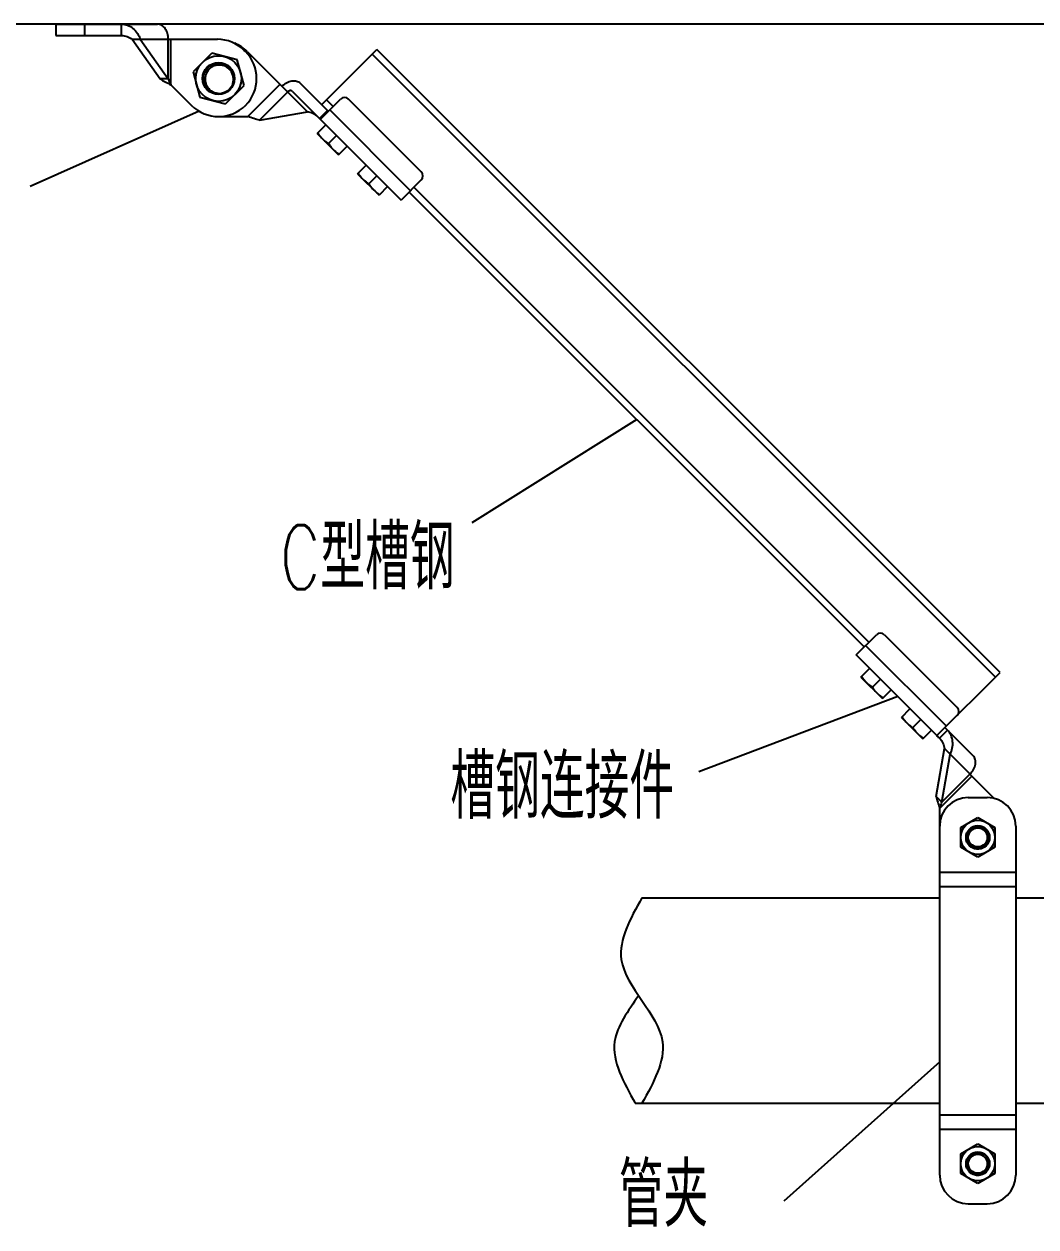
# Model space of a CAD drawing. Extents: x 27938 to 1507990, y 110129 to 923079.
# Drawn here: x 532882 to 539211, y 376419 to 383946 of the extents above; entities that cross this region are included whole.
import ezdxf

# ---------------------------------------------------------------- set-up
doc = ezdxf.new("R2010")
doc.units = 0
doc.header["$LTSCALE"] = 1000
doc.header["$MEASUREMENT"] = 0
doc.layers.add('BZ', color=2, linetype='Continuous')
doc.layers.add('W_DIM', color=4, linetype='Continuous')
doc.styles.get("Standard").update_dxf_attribs({"font": 'gbenor.shx', "bigfont": 'gbcbig.shx'})
doc.styles.add('wwp100', font='txt.shx', dxfattribs={"width": 0.7, "height": 400, "bigfont": 'hztxt.shx'})
doc.dimstyles.get("Standard").update_dxf_attribs({"dimtxt": 0.18, "dimasz": 0.18, "dimexe": 0.18, "dimexo": 0.0625, "dimgap": 0.09, "dimtad": 0, "dimtih": 1, "dimtoh": 1, "dimdec": 4, "dimzin": 0, "dimdsep": 46, "dimtxsty": 'Standard', "dimcen": 0.09, "dimadec": 0, "dimazin": 0, "dimtfac": 1, "dimtdec": 4, "dimtofl": 0, "dimtmove": 0, "dimatfit": 3, "dimfxl": 1, "dimtolj": 1, "dimtzin": 0, "dimarcsym": 0})

msp = doc.modelspace()

# ---------------------------------------------------------------- linework, layer by layer
at = {"linetype": 'Continuous'}
for p, q in [((533080.3, 383946.5), (533080.3, 383875)), ((533080.3, 383946.5), (533716.4, 383946.5)), ((533258.9, 383946.5), (533258.9, 383875)), ((533489.3, 383946.5), (533489.3, 383875)), ((533080.3, 383875), (533489.3, 383875)), ((533557.9, 383851.2), (533733.2, 383603.2)), ((533557.9, 383851.2), (534090.9, 383851.2)), ((533608.4, 383851.2), (533783.7, 383603.2)), ((533783.7, 383603.2), (533783.7, 383851.2)), ((533800.6, 383566.6), (533800.6, 383851.2)), ((534055.5, 383765.1), (533938.9, 383648.4)), ((534214.9, 383722.4), (534055.5, 383765.1)), ((534266.6, 383774.1), (534259.3, 383781.5)), ((534277, 383774.1), (534653.9, 383397.2)), ((534743.3, 383442.6), (535088.5, 383787.8)), ((538957.9, 379859.4), (535059, 383758.3)), ((538987.4, 379888.9), (535088.5, 383787.8)), ((534095.9, 383689.7), (534095.8, 383689.7)), ((534098.6, 383689.7), (534098.7, 383689.7)), ((534257.6, 383563), (534214.9, 383722.4)), ((533783.7, 383603.2), (533733.2, 383603.2)), ((533938.9, 383648.4), (533981.6, 383489.1)), ((533800.6, 383566.6), (533929.9, 383437.4)), ((534140.9, 383446.4), (534257.6, 383563)), ((534482.3, 383568.9), (534281.1, 383367.6)), ((534558.7, 383526.2), (534733.4, 383351.5)), ((534609.2, 383576.7), (534783.9, 383402)), ((533981.6, 383489.1), (534140.9, 383446.4)), ((534354.6, 383345.8), (534529.9, 383521.2)), ((534735.3, 383350.4), (534861.2, 383476.3)), ((534814.8, 383430), (534772.8, 383472)), ((535366.3, 383021.6), (534911.7, 383476.3)), ((534354.6, 383345.8), (534653.9, 383397.2)), ((534780.4, 383405.4), (534729.9, 383354.9)), ((535298.9, 382903.8), (534793.8, 383408.9)), ((534098.2, 383367.6), (534281.1, 383367.6)), ((534714.7, 383262.4), (534768.5, 383316.3)), ((534734.9, 383350), (535240, 382844.8)), ((534714.7, 383262.4), (534849.4, 383127.7)), ((534835.9, 383248.9), (534785.8, 383198.9)), ((534903.2, 383181.6), (534849.4, 383127.7)), ((534967.2, 383009.8), (535021.1, 383063.7)), ((534967.2, 383009.8), (535101.9, 382875.1)), ((535088.5, 382996.4), (535038.4, 382946.3)), ((535155.8, 382929), (535101.9, 382875.1)), ((535366.3, 382971.1), (535240, 382844.8)), ((538166.5, 380078.3), (535320, 382924.8)), ((538137, 380048.8), (535290.5, 382895.3)), ((538086.5, 379998.3), (538212.8, 380124.6)), ((538263.3, 380124.6), (538717.9, 379670)), ((538607.3, 379477.6), (538086.5, 379998.3)), ((538145.4, 380057.3), (538650.6, 379552.1)), ((538116.8, 379860.3), (538170.7, 379914.1)), ((538116.8, 379860.3), (538251.5, 379725.6)), ((538238.1, 379846.8), (538188, 379796.7)), ((538594.1, 379495.6), (538987.4, 379888.9)), ((538305.4, 379779.4), (538251.5, 379725.6)), ((538369.4, 379607.7), (538423.3, 379661.6)), ((538369.4, 379607.7), (538504.1, 379473)), ((538490.6, 379594.2), (538440.5, 379544.1)), ((538642.2, 379543.7), (538818.4, 379367.5)), ((538558, 379526.9), (538504.1, 379473)), ((538607.3, 379477.6), (538657.8, 379528.1)), ((538587.5, 379112.9), (538638.9, 379412.3)), ((538638.9, 379412.3), (538950.7, 379100.5)), ((538623.2, 379077.2), (538674.6, 379376.5)), ((538609.3, 379039.4), (538810.5, 379240.6)), ((538798.6, 379252.5), (538623.2, 379077.2)), ((538587.5, 379112.9), (538623.2, 379077.2)), ((538787.9, 379106.6), (538907, 379106.6)), ((538609.3, 376743.2), (538609.3, 379039.4)), ((538740.3, 378918.4), (538847.4, 378980.3)), ((538847.4, 378980.3), (538954.6, 378918.4)), ((538740.3, 378794.7), (538740.3, 378918.4)), ((538825.3, 378924.4), (538825.1, 378924.3)), ((538883, 378905), (538882.9, 378905.1)), ((538903.4, 378903.5), (538903.4, 378903.4)), ((538903.4, 378903.4), (538903.5, 378903.3)), ((538954.6, 378918.4), (538954.6, 378794.7)), ((539085.6, 378928), (539085.6, 376743.2)), ((538847.4, 378732.9), (538740.3, 378794.7)), ((538954.6, 378794.7), (538847.4, 378732.9)), ((538897.5, 378805.5), (538897.4, 378805.4)), ((538897.6, 378805.6), (538897.5, 378805.5)), ((538897.5, 378805.5), (538897.5, 378805.5)), ((538897.6, 378805.6), (538897.6, 378805.6)), ((538898, 378805.9), (538897.9, 378805.9)), ((538898.1, 378806), (538898, 378806)), ((538898, 378806), (538898, 378806)), ((538898, 378806), (538898, 378805.9)), ((538898.2, 378806.2), (538898.1, 378806.1)), ((538898.1, 378806.1), (538898.1, 378806)), ((538898.7, 378806.6), (538898.6, 378806.6)), ((538898.6, 378806.6), (538898.6, 378806.5)), ((538898.8, 378806.7), (538898.7, 378806.6)), ((538920.2, 378850.3), (538920.2, 378850.2)), ((538920.2, 378850), (538920.2, 378849.9)), ((538920.3, 378851.5), (538920.3, 378851.4)), ((538920.3, 378851.5), (538920.3, 378851.4)), ((538609.3, 378639.5), (539085.6, 378639.5)), ((538609.3, 378550.2), (539085.6, 378550.2)), ((536746, 378478.5), (538609.3, 378478.5)), ((539085.6, 378478.5), (540038.1, 378478.5)), ((536704.5, 377192.6), (538609.3, 377192.6)), ((539085.6, 377192.6), (540008.3, 377192.6)), ((538609.3, 377121), (539085.6, 377121)), ((538609.3, 377031.7), (539085.6, 377031.7)), ((538740.3, 376876.5), (538847.4, 376938.3)), ((538847.4, 376938.3), (538954.6, 376876.5)), ((538740.3, 376752.8), (538740.3, 376876.5)), ((538825.3, 376882.4), (538825.1, 376882.4)), ((538883, 376863.1), (538882.9, 376863.1)), ((538903.4, 376861.6), (538903.4, 376861.5)), ((538903.4, 376861.5), (538903.5, 376861.4)), ((538954.6, 376876.5), (538954.6, 376752.8)), ((538847.4, 376690.9), (538740.3, 376752.8)), ((538954.6, 376752.8), (538847.4, 376690.9)), ((538897.5, 376763.5), (538897.4, 376763.5)), ((538897.6, 376763.6), (538897.5, 376763.6)), ((538897.5, 376763.6), (538897.5, 376763.5)), ((538897.6, 376763.7), (538897.6, 376763.6)), ((538898, 376764), (538897.9, 376763.9)), ((538898.1, 376764.1), (538898, 376764)), ((538898, 376764), (538898, 376764)), ((538898, 376764), (538898, 376764)), ((538898.2, 376764.2), (538898.1, 376764.1)), ((538898.1, 376764.1), (538898.1, 376764.1)), ((538898.7, 376764.7), (538898.6, 376764.6)), ((538898.6, 376764.6), (538898.6, 376764.6)), ((538898.8, 376764.8), (538898.7, 376764.7)), ((538920.2, 376808.3), (538920.2, 376808.3)), ((538920.2, 376808), (538920.2, 376808)), ((538920.3, 376809.6), (538920.3, 376809.4)), ((538920.3, 376809.6), (538920.3, 376809.4)), ((538787.9, 376564.6), (538907, 376564.6))]:
    msp.add_line(p, q, dxfattribs=at)
for centre, radius in [((534098.2, 383605.7), 142.9), ((534098.2, 383605.7), 100.2), ((534098.2, 383605.7), 95.3), ((538847.4, 378856.6), 107.1), ((538847.4, 378856.6), 73.7), ((538847.4, 378856.6), 59.5), ((538847.4, 376814.6), 107.1), ((538847.4, 376814.6), 73.7), ((538847.4, 376814.6), 59.5)]:
    msp.add_circle(centre, radius, dxfattribs=at)
for centre, radius, start, end in [((534090.9, 383613.1), 238.1, 45, 90), ((534108.7, 383605.7), 238.1, 45, 67.63031), ((534098.2, 383605.7), 238.1, 225, 45), ((534098.2, 383605.7), 83.9, 101.48488, 165.44483), ((534098.2, 383605.9), 83.8, 101.10333, 101.4834), ((534098.3, 383605.6), 84, 95.59662, 101.09946), ((534098.3, 383605.7), 84, 92.60725, 95.59802), ((534098.2, 383606), 83.7, 91.69418, 92.60616), ((534098.2, 383606.2), 83.5, 91.37381, 91.69398), ((534103.9, 383606.5), 83.5, 94.99489, 95.50792), ((534098.2, 383606), 83.7, 89.75296, 91.37328), ((534098.2, 383605.7), 84, 88.71875, 89.6641), ((534098.2, 383605.6), 84.1, 87.15432, 88.71863), ((534098.4, 383605.7), 84.1, 177.70337, 178.51134), ((534098.4, 383605.7), 84.1, 177.69503, 178.78973), ((534098.3, 383605.7), 84, 178.51135, 179.23308), ((534098.2, 383605.7), 83.9, 178.78883, 181.69256), ((534098.1, 383605.7), 83.7, 179.23213, 181.6927), ((534098.4, 383605.7), 84.1, 175.15789, 177.69509), ((534098.2, 383605.8), 83.9, 172.14543, 175.15819), ((534098.2, 383605.7), 83.9, 168.67355, 172.14337), ((534098.3, 383605.7), 84, 165.4458, 168.67361), ((534096.8, 383600.2), 94.7, 342.31446, 343.94712), ((534886.4, 383451), 35.7, 45, 135), ((535341, 382996.4), 35.7, 315, 45), ((538238.1, 380099.4), 35.7, 45, 135), ((538692.7, 379644.7), 35.7, 315, 45), ((538787.9, 378928), 178.6, 90, 180), ((538907, 378928), 178.6, 0, 90), ((538847.4, 378856.6), 71.4, 108.09219, 105.53041), ((538847.4, 378856.6), 60.1, 53.78972, 143.12824), ((538847.1, 378856.8), 59.7, 142.82749, 143.12822), ((538847.3, 378856.7), 60, 140.32828, 142.82605), ((538847.5, 378856.5), 60.2, 139.12725, 140.32924), ((538847.5, 378856.5), 60.3, 138.70846, 139.12741), ((538849.4, 378857.4), 71.2, 107.2173, 109.79104), ((538847.6, 378856.8), 59.8, 52.51705, 53.7893), ((538849.3, 378855.6), 59.8, 55.33718, 55.67721), ((538849.3, 378855.5), 59.9, 54.1228, 55.3368), ((538847.5, 378856.6), 60, 51.24611, 52.5171), ((538849.1, 378855.3), 60.2, 52.0023, 54.1222), ((538847.4, 378856.5), 60.2, 50.58106, 51.24633), ((538849, 378855.1), 60.4, 50.43148, 52.00277), ((538848.9, 378855.1), 60.5, 50.04004, 50.43172), ((538848.9, 378855.1), 60.5, 49.19898, 50.04001), ((538843.1, 378863.1), 72.4, 32.67364, 34.93175), ((538847.4, 378856.6), 73, 356.06244, 41.06244), ((538847.6, 378856.7), 72.8, 39.98819, 41.06221), ((538847.5, 378856.6), 73, 38.79662, 39.79988), ((538843.6, 378863.4), 71.9, 23.90688, 32.68142), ((538844.3, 378863.7), 71.1, 23.32965, 23.88613), ((538849, 378858), 71.5, 312.88161, 313.20481), ((538848.9, 378858), 71.6, 313.52425, 313.92611), ((538848.8, 378858.1), 71.7, 314.16129, 318.95629), ((538848.9, 378858.1), 71.7, 318.9568, 320.02346), ((538848.3, 378858.5), 72.3, 320.06817, 352.31475), ((538847.7, 378858.7), 72.9, 352.26728, 353.08797), ((538847.8, 378858.6), 72.9, 353.08802, 353.36074), ((538847.5, 378856.6), 73, 354.42131, 354.78419), ((538847.6, 378856.6), 72.9, 354.83536, 355.91999), ((538847.8, 378858.6), 72.8, 353.40008, 354.29095), ((538847.4, 376814.6), 71.4, 108.09219, 105.53041), ((538847.4, 376814.6), 60.1, 53.78972, 143.12824), ((538847.1, 376814.9), 59.7, 142.82749, 143.12822), ((538847.3, 376814.7), 60, 140.32828, 142.82605), ((538847.5, 376814.6), 60.2, 139.12725, 140.32924), ((538847.5, 376814.5), 60.3, 138.70846, 139.12741), ((538849.4, 376815.5), 71.2, 107.2173, 109.79104), ((538847.6, 376814.9), 59.8, 52.51705, 53.7893), ((538849.3, 376813.7), 59.8, 55.33718, 55.67721), ((538849.3, 376813.6), 59.9, 54.1228, 55.3368), ((538847.5, 376814.7), 60, 51.24611, 52.5171), ((538849.1, 376813.3), 60.2, 52.0023, 54.1222), ((538847.4, 376814.6), 60.2, 50.58106, 51.24633), ((538849, 376813.2), 60.4, 50.43148, 52.00277), ((538848.9, 376813.1), 60.5, 50.04004, 50.43172), ((538848.9, 376813.1), 60.5, 49.19898, 50.04001), ((538843.1, 376821.1), 72.4, 32.67364, 34.93175), ((538847.4, 376814.6), 73, 356.06244, 41.06244), ((538847.6, 376814.8), 72.8, 39.98819, 41.06221), ((538847.5, 376814.6), 73, 38.79662, 39.79988), ((538843.6, 376821.4), 71.9, 23.90688, 32.68142), ((538844.3, 376821.8), 71.1, 23.32965, 23.88613), ((538849, 376816), 71.5, 312.88161, 313.20481), ((538848.9, 376816.1), 71.6, 313.52425, 313.92611), ((538848.8, 376816.2), 71.7, 314.16129, 318.95629), ((538848.9, 376816.2), 71.7, 318.9568, 320.02346), ((538848.3, 376816.6), 72.3, 320.06817, 352.31475), ((538847.7, 376816.7), 72.9, 352.26728, 353.08797), ((538847.8, 376816.7), 72.9, 353.08802, 353.36074), ((538847.5, 376814.6), 73, 354.42131, 354.78419), ((538847.6, 376814.6), 72.9, 354.83536, 355.91999), ((538847.8, 376816.7), 72.8, 353.40008, 354.29095), ((538787.9, 376743.2), 178.6, 180, 270), ((538907, 376743.2), 178.6, 270, 0)]:
    msp.add_arc(centre, radius, start, end, dxfattribs=at)
for points, knots in [([(533489.3, 383946.5), (533502.4, 383946.5), (533529.3, 383941.3), (533564.4, 383920), (533591.7, 383888.9), (533603.9, 383864), (533608.4, 383851.2)], [0, 0, 0, 0, 0.243233, 0.493078, 0.748723, 1, 1, 1, 1]), ([(533783.7, 383851.2), (533783.7, 383863.5), (533780.5, 383887.3), (533766.4, 383918.5), (533744.5, 383940.7), (533725.3, 383946.5), (533716.4, 383946.5)], [0, 0, 0, 0, 0.287969, 0.555344, 0.790533, 1, 1, 1, 1]), ([(533489.3, 383875), (533502.1, 383875), (533526.8, 383870.3), (533548.4, 383858.1), (533557.9, 383851.2)], [0, 0, 0, 0, 0.522516, 1, 1, 1, 1]), ([(534187.9, 383574), (534191.8, 383587.7), (534193.5, 383617.5), (534178.3, 383651.5), (534157.9, 383672.1), (534139.2, 383683.4), (534118.4, 383689.8), (534103.8, 383690.4), (534096.7, 383689.7)], [0, 0, 0, 0, 0.249273, 0.49841, 0.623846, 0.749245, 0.874621, 1, 1, 1, 1]), ([(533733.2, 383603.2), (533743.1, 383596.4), (533765.4, 383583.8), (533788.4, 383572.6), (533800.6, 383566.6)], [0, 0, 0, 0, 0.468219, 1, 1, 1, 1]), ([(533783.7, 383603.2), (533784.9, 383600.1), (533789.8, 383587.6), (533796, 383575.7), (533800.6, 383566.6)], [0, 0, 0, 0, 0.244001, 1, 1, 1, 1]), ([(534014.3, 383603.3), (534014.1, 383596), (534015.4, 383581.2), (534023, 383560.4), (534035.6, 383542.1), (534057.8, 383522.8), (534093.3, 383509.7), (534123.3, 383513.6), (534136.9, 383518.7)], [0, 0, 0, 0, 0.125414, 0.250833, 0.376265, 0.501706, 0.750785, 1, 1, 1, 1]), ([(534494.2, 383556.9), (534502.9, 383565.6), (534522, 383580.2), (534554, 383592.3), (534585.2, 383592.4), (534602.9, 383583), (534609.2, 383576.7)], [0, 0, 0, 0, 0.287971, 0.555344, 0.790532, 1, 1, 1, 1]), ([(534558.7, 383526.2), (534557.1, 383527.7), (534552.7, 383530.1), (534544.9, 383530.1), (534536.9, 383527), (534532.1, 383523.4), (534529.9, 383521.2)], [0, 0, 0, 0, 0.209498, 0.444667, 0.711989, 1, 1, 1, 1]), ([(534719.3, 383365.6), (534710.2, 383374.6), (534689.4, 383388.8), (534665.5, 383395.4), (534653.9, 383397.2)], [0, 0, 0, 0, 0.522516, 1, 1, 1, 1]), ([(534354.6, 383345.8), (534342.8, 383348), (534318.1, 383354.9), (534293.9, 383363.2), (534281.1, 383367.6)], [0, 0, 0, 0, 0.468219, 1, 1, 1, 1]), ([(534735.3, 383350.4), (534735.2, 383350.3), (534734.4, 383350.2), (534733.8, 383351), (534733.4, 383351.5)], [0, 0, 0, 0, 0.126775, 1, 1, 1, 1]), ([(534718.5, 383266.2), (534720.6, 383262.8), (534729.6, 383249.6), (534739.9, 383237.2), (534748.3, 383228.7)], [0, 0, 0, 0, 0.250789, 1, 1, 1, 1]), ([(534748.3, 383228.7), (534756.8, 383220.3), (534769.2, 383210), (534782.4, 383201), (534785.8, 383198.9)], [0, 0, 0, 0, 0.749211, 1, 1, 1, 1]), ([(534785.8, 383198.9), (534788, 383195.5), (534797, 383182.3), (534807.2, 383169.9), (534815.7, 383161.4)], [0, 0, 0, 0, 0.250789, 1, 1, 1, 1]), ([(534815.7, 383161.4), (534824.2, 383152.9), (534836.6, 383142.7), (534849.8, 383133.7), (534853.2, 383131.5)], [0, 0, 0, 0, 0.749211, 1, 1, 1, 1]), ([(534971, 383013.6), (534973.2, 383010.3), (534982.2, 382997), (534992.4, 382984.6), (535000.9, 382976.2)], [0, 0, 0, 0, 0.250789, 1, 1, 1, 1]), ([(535000.9, 382976.2), (535009.4, 382967.7), (535021.8, 382957.5), (535035, 382948.5), (535038.4, 382946.3)], [0, 0, 0, 0, 0.749211, 1, 1, 1, 1]), ([(535038.4, 382946.3), (535040.6, 382942.9), (535049.6, 382929.7), (535059.8, 382917.3), (535068.3, 382908.8)], [0, 0, 0, 0, 0.250789, 1, 1, 1, 1]), ([(535068.3, 382908.8), (535076.7, 382900.3), (535089.1, 382890.1), (535102.4, 382881.1), (535105.7, 382878.9)], [0, 0, 0, 0, 0.749211, 1, 1, 1, 1]), ([(538120.6, 379864), (538122.8, 379860.7), (538131.8, 379847.5), (538142, 379835.1), (538150.5, 379826.6)], [0, 0, 0, 0, 0.250789, 1, 1, 1, 1]), ([(538150.5, 379826.6), (538159, 379818.1), (538171.4, 379807.9), (538184.6, 379798.9), (538188, 379796.7)], [0, 0, 0, 0, 0.749211, 1, 1, 1, 1]), ([(538188, 379796.7), (538190.2, 379793.3), (538199.1, 379780.1), (538209.4, 379767.7), (538217.8, 379759.2)], [0, 0, 0, 0, 0.250789, 1, 1, 1, 1]), ([(538217.8, 379759.2), (538226.3, 379750.8), (538238.7, 379740.5), (538252, 379731.5), (538255.3, 379729.3)], [0, 0, 0, 0, 0.749211, 1, 1, 1, 1]), ([(538373.2, 379611.5), (538375.4, 379608.1), (538384.4, 379594.9), (538394.6, 379582.5), (538403.1, 379574)], [0, 0, 0, 0, 0.250789, 1, 1, 1, 1]), ([(538403.1, 379574), (538411.5, 379565.5), (538424, 379555.3), (538437.2, 379546.3), (538440.5, 379544.1)], [0, 0, 0, 0, 0.749211, 1, 1, 1, 1]), ([(538440.5, 379544.1), (538442.7, 379540.8), (538451.7, 379527.5), (538461.9, 379515.1), (538470.4, 379506.7)], [0, 0, 0, 0, 0.250789, 1, 1, 1, 1]), ([(538470.4, 379506.7), (538478.9, 379498.2), (538491.3, 379487.9), (538504.5, 379479), (538507.9, 379476.8)], [0, 0, 0, 0, 0.749211, 1, 1, 1, 1]), ([(538607.3, 379477.6), (538605.2, 379479.6), (538601.3, 379483.5), (538596.7, 379488.2), (538592.4, 379494), (538594.1, 379495.6)], [0, 0, 0, 0, 0.378665, 0.693291, 1, 1, 1, 1]), ([(538607.3, 379477.6), (538616.3, 379468.5), (538630.5, 379447.7), (538637, 379423.8), (538638.9, 379412.3)], [0, 0, 0, 0, 0.522516, 1, 1, 1, 1]), ([(538674.6, 379376.5), (538680.5, 379388.7), (538689.4, 379415), (538692.1, 379456.2), (538682.4, 379496.2), (538667.1, 379518.8), (538657.8, 379528.1)], [0, 0, 0, 0, 0.251282, 0.506922, 0.756761, 1, 1, 1, 1]), ([(538798.6, 379252.5), (538807.3, 379261.2), (538821.9, 379280.3), (538834, 379312.3), (538834.1, 379343.5), (538824.7, 379361.2), (538818.4, 379367.5)], [0, 0, 0, 0, 0.287971, 0.555344, 0.790532, 1, 1, 1, 1]), ([(538587.5, 379112.9), (538589.7, 379101.1), (538596.6, 379076.4), (538604.9, 379052.2), (538609.3, 379039.4)], [0, 0, 0, 0, 0.468219, 1, 1, 1, 1]), ([(538609.3, 379039.4), (538610.4, 379042.6), (538614.5, 379055.4), (538619, 379068.1), (538623.2, 379077.2)], [0, 0, 0, 0, 0.254643, 1, 1, 1, 1]), ([(538825.1, 378924.3), (538817.6, 378921.6), (538803.3, 378913.5), (538787.3, 378894.9), (538778.6, 378872.1), (538778.1, 378847.6), (538786.2, 378824.4), (538801.9, 378805.5), (538823.2, 378793.4), (538839.4, 378790.9), (538847.4, 378791.2)], [0, 0, 0, 0, 0.125057, 0.250088, 0.37511, 0.500112, 0.62511, 0.750088, 0.875051, 1, 1, 1, 1]), ([(538882.6, 378918.8), (538876.7, 378921.3), (538864.1, 378924.7), (538844.7, 378924.5), (538826.1, 378918.8), (538815.3, 378911.4), (538810.6, 378907)], [0, 0, 0, 0, 0.250246, 0.500331, 0.750262, 1, 1, 1, 1]), ([(538847.4, 378791.2), (538853.7, 378791.4), (538866.2, 378793.6), (538883.2, 378802.2), (538897, 378815.3), (538906.3, 378831.9), (538910.4, 378850.5), (538908.7, 378869.5), (538901.4, 378887.1), (538893.2, 378896.8), (538888.4, 378900.9)], [0, 0, 0, 0, 0.125035, 0.250056, 0.37507, 0.500071, 0.625066, 0.75005, 0.875024, 1, 1, 1, 1]), ([(536725.2, 377866), (536661, 377771.2), (536500.2, 377557.7), (536631.3, 377323.4), (536704.5, 377192.6)], [567.944908, 567.944908, 567.944908, 567.944908, 845.129587, 1195.193724, 1195.193724, 1195.193724, 1195.193724]), ([(538825.1, 376882.4), (538817.6, 376879.6), (538803.3, 376871.5), (538787.3, 376853), (538778.6, 376830.1), (538778.1, 376805.6), (538786.2, 376782.5), (538801.9, 376763.6), (538823.2, 376751.4), (538839.4, 376749), (538847.4, 376749.2)], [0, 0, 0, 0, 0.125057, 0.250088, 0.37511, 0.500112, 0.62511, 0.750088, 0.875051, 1, 1, 1, 1]), ([(538882.6, 376876.8), (538876.7, 376879.3), (538864.1, 376882.8), (538844.7, 376882.6), (538826.1, 376876.8), (538815.3, 376869.5), (538810.6, 376865.1)], [0, 0, 0, 0, 0.250246, 0.500331, 0.750262, 1, 1, 1, 1]), ([(538847.4, 376749.2), (538853.7, 376749.4), (538866.2, 376751.6), (538883.2, 376760.2), (538897, 376773.3), (538906.3, 376789.9), (538910.4, 376808.5), (538908.7, 376827.5), (538901.4, 376845.1), (538893.2, 376854.8), (538888.4, 376858.9)], [0, 0, 0, 0, 0.125035, 0.250056, 0.37507, 0.500071, 0.625066, 0.75005, 0.875024, 1, 1, 1, 1])]:
    msp.add_open_spline(points, degree=3, knots=knots, dxfattribs=at)
for points in [[(538810.6, 378907), (538806.2, 378902.9), (538802.3, 378898), (538799.3, 378892.6)], [(538810.6, 376865.1), (538806.2, 376860.9), (538802.3, 376856), (538799.3, 376850.7)]]:
    msp.add_open_spline(points, degree=3, dxfattribs=at)
msp.add_spline([(536746, 378478.5), (536617.4, 378092.8), (536874.6, 377578.4), (536746, 377192.6)], degree=3, dxfattribs=at)
at = {"layer": 'BZ'}
msp.add_line((544286.2, 383946.5), (531120.8, 383946.5), dxfattribs=at)

# ---------------------------------------------------------------- texts
at = {"layer": 'W_DIM', "color": 7, "style": 'wwp100', "width": 0.7}
for s, p in [('C型槽钢', (534482.8, 380409.6)), ('槽钢连接件', (535548, 378973.9)), ('管夹', (536601.6, 376419.5))]:
    msp.add_text(s, height=400, dxfattribs=at).set_placement(p)

# ---------------------------------------------------------------- leaders
for points in [[(533977.5, 383400.5), (532919.3, 382929.5)], [(536713.8, 381472.1), (535683.4, 380824.5)], [(538346.9, 379738), (537101.6, 379267.2)], [(538609.3, 377451.7), (537634, 376580.3)]]:
    msp.add_leader(points, dimstyle='Standard', override={"dimgap": 20, "dimtad": 0})

doc.saveas('drawing.dxf')
